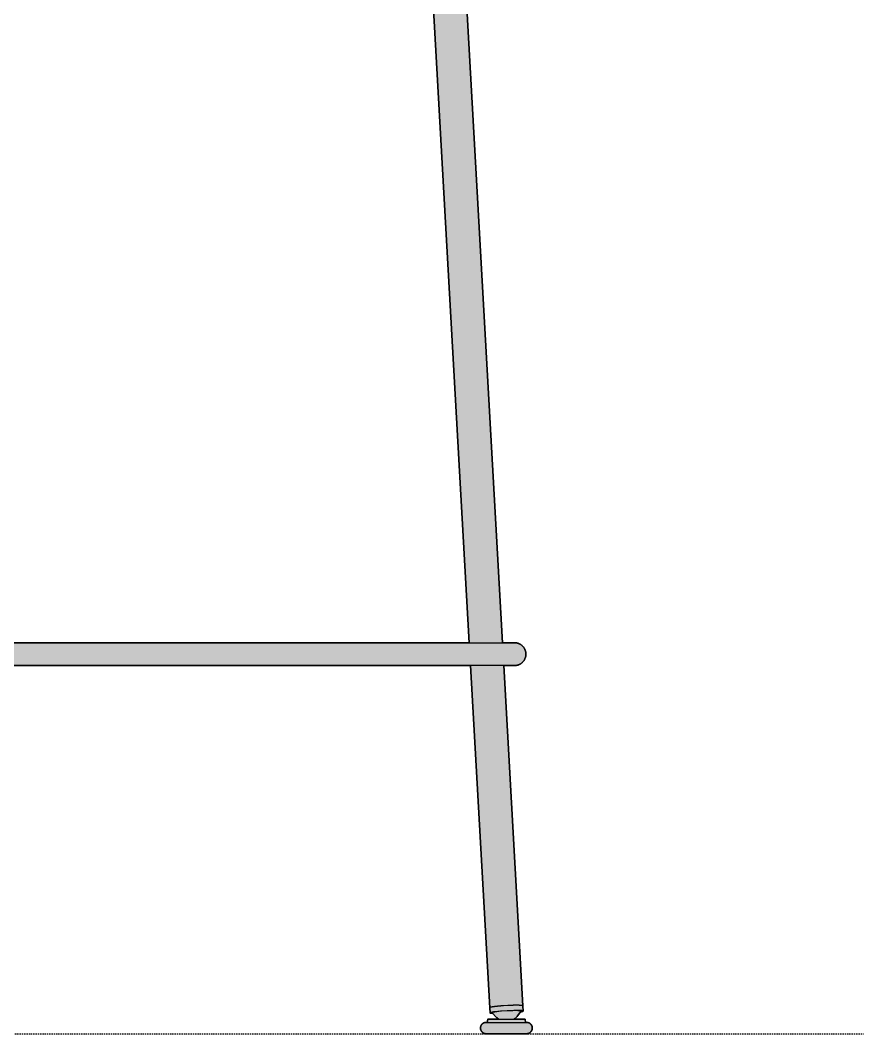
# Model space of a CAD drawing. Header units: millimetres. Extents: x 0 to 1859, y -912 to 978.
# Drawn here: x 1451.8 to 1858.8, y 0 to 489.2 of the extents above; entities that cross this region are included whole.
import ezdxf

# ---------------------------------------------------------------- set-up
doc = ezdxf.new("R2010")
doc.units = ezdxf.units.MM
doc.linetypes.add('Dots', pattern=[1, 0, -1])
doc.layers.add('Blocks', color=7, linetype='Continuous')
doc.layers.add('Blocks$Fill', color=7, linetype='Continuous', true_color=0xffffff)
for name, color, linetype, lineweight, true_color in [('Blocks$Inner', 7, 'Continuous', 25, 0x007f00), ('Blocks$Outline', 7, 'Continuous', 35, 0xff3f3f), ('Groud', 7, 'Dots', 25, 0x243775)]:
    doc.layers.add(name, color=color, linetype=linetype, lineweight=lineweight, true_color=true_color)

# ---------------------------------------------------------------- blocks, each defined once
blk = doc.blocks.new('Soft Edge 95 Barstool High Side')
at = {"layer": 'Blocks$Fill'}
h = blk.add_hatch(color=256, dxfattribs=at)
h.paths.add_polyline_path([(205.93, 624.2), (209.15, 625.99), (211.33, 627.12), (212.72, 627.8), (214.12, 628.45), (215.54, 629.07), (216.96, 629.66), (219.46, 630.63), (222.09, 631.57), (224.89, 632.48), (226.35, 632.92), (230.56, 634.11), (233.33, 634.83), (238.99, 636.14), (245.73, 637.49), (251.04, 638.4), (258.5, 639.48), (268.45, 640.62), (277.3, 641.41), (343.02, 645.15), (568.6, 653.06), (605.97, 653.49), (614.09, 653.28), (617.5, 653.31), (620.07, 653.37), (621.31, 653.34), (622.54, 653.27), (623.77, 653.17), (625, 653.04), (626.22, 652.87), (627.44, 652.66), (628.65, 652.42), (629.85, 652.14), (631.03, 651.83), (632.19, 651.49), (633.35, 651.11), (634.49, 650.7), (635.63, 650.25), (636.74, 649.77), (637.85, 649.26), (638.93, 648.71), (639.98, 648.15), (641.01, 647.55), (642.03, 646.91), (643.02, 646.25), (643.96, 645.57), (644.88, 644.87), (645.77, 644.13), (646.21, 643.75), (646.64, 643.36), (647.03, 642.99), (647.42, 642.61), (647.81, 642.23), (648.18, 641.84), (648.55, 641.44), (648.91, 641.03), (649.26, 640.62), (649.61, 640.2), (649.92, 639.79), (650.23, 639.38), (650.53, 638.96), (650.82, 638.53), (651.08, 638.12), (651.33, 637.71), (651.57, 637.29), (651.8, 636.87), (651.82, 636.84), (651.83, 636.81), (651.85, 636.78), (651.86, 636.74), (651.87, 636.71), (651.88, 636.68), (651.89, 636.65), (651.89, 636.61), (651.9, 636.58), (651.91, 636.55), (651.91, 636.51), (651.91, 636.48), (651.92, 636.44), (651.92, 636.41), (651.92, 636.38), (651.91, 636.34), (651.91, 636.31), (651.91, 636.27), (651.9, 636.24), (651.9, 636.21), (651.89, 636.17), (651.88, 636.14), (651.87, 636.11), (651.86, 636.08), (651.85, 636.04), (651.84, 636.01), (651.82, 635.98), (651.81, 635.95), (651.79, 635.92), (651.78, 635.89), (651.76, 635.86), (651.74, 635.84), (651.72, 635.81), (651.7, 635.78), (651.68, 635.75), (651.65, 635.73), (651.63, 635.7), (651.61, 635.68), (651.58, 635.66), (651.55, 635.64), (651.53, 635.61), (651.5, 635.59), (651.47, 635.57), (651.44, 635.56), (651.42, 635.54), (651.39, 635.52), (651.36, 635.51), (651.32, 635.49), (647.17, 633.64), (646.67, 633.43), (646.42, 633.33), (646.17, 633.24), (645.91, 633.16), (645.65, 633.07), (645.39, 633), (645.13, 632.93), (644.86, 632.87), (644.59, 632.82), (644.32, 632.77), (644.05, 632.73), (643.78, 632.7), (643.5, 632.67), (643.23, 632.65), (642.95, 632.63), (642.4, 632.61), (641.84, 632.6), (639.11, 632.64), (608.87, 632.62), (610.49, 629.86), (611.23, 628.43), (611.92, 626.99), (612.56, 625.52), (613.15, 624.02), (613.69, 622.51), (614.17, 620.98), (614.6, 619.44), (614.98, 617.88), (615.3, 616.31), (615.56, 614.73), (615.78, 613.14), (615.93, 611.54), (616.03, 609.94), (639.72, 188.73), (645.72, 188.73), (645.91, 188.72), (646.09, 188.7), (646.28, 188.68), (646.47, 188.65), (646.65, 188.62), (646.84, 188.57), (647.02, 188.53), (647.2, 188.47), (647.38, 188.41), (647.55, 188.35), (647.73, 188.27), (647.9, 188.2), (648.07, 188.11), (648.23, 188.02), (648.4, 187.93), (648.56, 187.82), (648.71, 187.72), (648.86, 187.61), (649.01, 187.49), (649.16, 187.37), (649.3, 187.24), (649.43, 187.11), (649.56, 186.97), (649.69, 186.83), (649.81, 186.69), (649.92, 186.54), (650.03, 186.39), (650.14, 186.23), (650.24, 186.07), (650.33, 185.91), (650.42, 185.74), (650.51, 185.57), (650.58, 185.4), (650.66, 185.23), (650.72, 185.05), (650.78, 184.87), (650.83, 184.69), (650.88, 184.51), (650.92, 184.32), (650.95, 184.14), (650.98, 183.96), (651, 183.78), (651.02, 183.6), (651.03, 183.42), (651.03, 183.23), (651.03, 183.12), (651.02, 182.95), (651.01, 182.79), (651, 182.63), (650.98, 182.46), (650.95, 182.3), (650.92, 182.14), (650.88, 181.96), (650.83, 181.77), (650.78, 181.59), (650.72, 181.41), (650.66, 181.24), (650.58, 181.06), (650.51, 180.89), (650.42, 180.72), (650.33, 180.56), (650.24, 180.39), (650.14, 180.23), (650.03, 180.08), (649.92, 179.92), (649.81, 179.78), (649.69, 179.63), (649.56, 179.49), (649.43, 179.35), (649.3, 179.22), (649.16, 179.1), (649.01, 178.97), (648.86, 178.86), (648.71, 178.75), (648.56, 178.64), (648.4, 178.54), (648.23, 178.44), (648.07, 178.35), (647.9, 178.27), (647.73, 178.19), (647.55, 178.12), (647.38, 178.05), (647.2, 177.99), (647.02, 177.94), (646.84, 177.89), (646.65, 177.85), (646.47, 177.81), (646.28, 177.78), (646.09, 177.76), (645.91, 177.75), (645.72, 177.74), (645.53, 177.73), (640.34, 177.73), (649.58, 13.46), (649.58, 13.45), (649.72, 10.97), (649.72, 10.96), (649.72, 10.96), (649.72, 10.96), (649.72, 10.96), (649.72, 10.95), (649.72, 10.95), (649.72, 10.95), (649.72, 10.94), (649.72, 10.94), (649.71, 10.94), (649.71, 10.93), (649.71, 10.93), (649.71, 10.93), (649.71, 10.92), (649.7, 10.92), (649.7, 10.92), (649.7, 10.92), (649.7, 10.91), (649.69, 10.91), (649.69, 10.91), (649.68, 10.9), (649.68, 10.9), (649.68, 10.9), (649.67, 10.89), (649.67, 10.89), (649.66, 10.89), (649.66, 10.88), (649.65, 10.88), (649.63, 10.87), (649.62, 10.86), (649.61, 10.86), (649.59, 10.85), (649.58, 10.84), (649.54, 10.83), (649.51, 10.81), (649.47, 10.8), (649.42, 10.79), (649.32, 10.76), (649.21, 10.73), (649.09, 10.7), (648.81, 10.64), (648.49, 10.58), (646.98, 8.57), (646.82, 8.39), (646.66, 8.21), (646.5, 8.04), (646.32, 7.87), (646.15, 7.71), (645.96, 7.55), (645.77, 7.4), (645.58, 7.26), (645.38, 7.13), (645.18, 7), (650.6, 7), (650.86, 5.5), (651.44, 5.5), (651.63, 5.49), (651.72, 5.47), (651.81, 5.46), (651.91, 5.44), (652, 5.42), (652.09, 5.4), (652.18, 5.37), (652.27, 5.34), (652.36, 5.31), (652.44, 5.27), (652.53, 5.23), (652.61, 5.19), (652.69, 5.15), (652.78, 5.1), (652.85, 5.05), (652.93, 5), (653.01, 4.94), (653.08, 4.88), (653.15, 4.82), (653.22, 4.76), (653.29, 4.69), (653.36, 4.63), (653.42, 4.56), (653.48, 4.49), (653.54, 4.41), (653.59, 4.34), (653.65, 4.26), (653.7, 4.18), (653.74, 4.1), (653.79, 4.02), (653.83, 3.93), (653.87, 3.85), (653.9, 3.76), (653.94, 3.67), (653.97, 3.58), (653.99, 3.49), (654.02, 3.4), (654.04, 3.31), (654.06, 3.22), (654.07, 3.12), (654.08, 3.03), (654.09, 2.94), (654.09, 2.84), (654.1, 2.75), (654.09, 2.66), (654.09, 2.56), (654.08, 2.47), (654.07, 2.38), (654.06, 2.28), (654.04, 2.19), (654.02, 2.1), (653.99, 2.01), (653.97, 1.92), (653.94, 1.83), (653.9, 1.74), (653.87, 1.65), (653.83, 1.57), (653.79, 1.48), (653.74, 1.4), (653.7, 1.32), (653.65, 1.24), (653.59, 1.16), (653.54, 1.09), (653.48, 1.01), (653.42, 0.94), (653.36, 0.87), (653.29, 0.81), (653.22, 0.74), (653.15, 0.68), (653.08, 0.62), (653.01, 0.56), (652.93, 0.5), (652.85, 0.45), (652.78, 0.4), (652.69, 0.35), (652.61, 0.31), (652.53, 0.27), (652.44, 0.23), (652.36, 0.19), (652.27, 0.16), (652.18, 0.13), (652.09, 0.1), (652, 0.08), (651.91, 0.06), (651.81, 0.04), (651.72, 0.03), (651.63, 0.01), (651.53, 0.01), (651.44, 0), (651.35, 0), (631.75, 0), (631.66, 0.01), (631.57, 0.01), (631.47, 0.03), (631.38, 0.04), (631.29, 0.06), (631.2, 0.08), (631.1, 0.1), (631.01, 0.13), (630.93, 0.16), (630.84, 0.19), (630.75, 0.23), (630.67, 0.27), (630.58, 0.31), (630.5, 0.35), (630.42, 0.4), (630.34, 0.45), (630.26, 0.5), (630.18, 0.56), (630.11, 0.62), (630.04, 0.68), (629.97, 0.74), (629.9, 0.81), (629.84, 0.87), (629.77, 0.94), (629.71, 1.01), (629.66, 1.09), (629.6, 1.16), (629.55, 1.24), (629.5, 1.32), (629.45, 1.4), (629.4, 1.48), (629.36, 1.57), (629.32, 1.65), (629.29, 1.74), (629.26, 1.83), (629.23, 1.92), (629.2, 2.01), (629.17, 2.1), (629.15, 2.19), (629.14, 2.28), (629.12, 2.38), (629.11, 2.47), (629.1, 2.56), (629.1, 2.66), (629.1, 2.75), (629.1, 2.84), (629.1, 2.94), (629.11, 3.03), (629.12, 3.12), (629.14, 3.22), (629.15, 3.31), (629.17, 3.4), (629.2, 3.49), (629.23, 3.58), (629.26, 3.67), (629.29, 3.76), (629.32, 3.85), (629.36, 3.93), (629.4, 4.02), (629.45, 4.1), (629.5, 4.18), (629.55, 4.26), (629.6, 4.34), (629.66, 4.41), (629.71, 4.49), (629.77, 4.56), (629.84, 4.63), (629.9, 4.69), (629.97, 4.76), (630.04, 4.82), (630.11, 4.88), (630.18, 4.94), (630.26, 5), (630.34, 5.05), (630.42, 5.1), (630.5, 5.15), (630.58, 5.19), (630.67, 5.23), (630.75, 5.27), (630.84, 5.31), (630.93, 5.34), (631.01, 5.37), (631.1, 5.4), (631.2, 5.42), (631.29, 5.44), (631.38, 5.46), (631.47, 5.47), (631.57, 5.49), (631.66, 5.49), (631.75, 5.5), (631.85, 5.5), (632.33, 5.5), (632.6, 7), (638.01, 7), (637.62, 7.25), (637.44, 7.39), (637.25, 7.54), (637.07, 7.68), (636.9, 7.84), (636.73, 8), (636.57, 8.17), (635, 9.83), (634.37, 9.88), (634.25, 9.89), (634.13, 9.91), (634.08, 9.92), (634.03, 9.93), (633.99, 9.94), (633.94, 9.95), (633.91, 9.96), (633.89, 9.96), (633.87, 9.97), (633.86, 9.97), (633.84, 9.98), (633.83, 9.98), (633.82, 9.99), (633.81, 9.99), (633.8, 10), (633.8, 10), (633.79, 10), (633.79, 10), (633.78, 10.01), (633.78, 10.01), (633.78, 10.01), (633.77, 10.02), (633.77, 10.02), (633.77, 10.02), (633.76, 10.03), (633.76, 10.03), (633.76, 10.03), (633.75, 10.03), (633.75, 10.04), (633.75, 10.04), (633.75, 10.04), (633.75, 10.05), (633.75, 10.05), (633.75, 10.05), (633.74, 10.06), (633.74, 10.06), (633.74, 10.06), (633.74, 10.07), (633.74, 10.07), (633.6, 12.55), (633.6, 12.56), (633.6, 12.55), (624.31, 177.73), (154.59, 177.73), (135.26, 9.62), (135.26, 9.61), (135.26, 9.61), (135.26, 9.6), (135.26, 9.6), (135.25, 9.6), (135.25, 9.59), (135.25, 9.59), (135.25, 9.59), (135.25, 9.58), (135.24, 9.58), (135.24, 9.57), (135.24, 9.57), (135.23, 9.57), (135.23, 9.56), (135.23, 9.56), (135.22, 9.56), (135.22, 9.55), (135.21, 9.55), (135.21, 9.55), (135.2, 9.54), (135.2, 9.54), (135.19, 9.54), (135.19, 9.53), (135.18, 9.53), (135.17, 9.53), (135.17, 9.52), (135.15, 9.52), (135.14, 9.51), (135.12, 9.5), (135.11, 9.5), (135.09, 9.49), (135.07, 9.49), (135.05, 9.48), (135.03, 9.48), (134.98, 9.47), (134.94, 9.46), (134.88, 9.45), (134.83, 9.44), (134.71, 9.42), (134.57, 9.41), (134.43, 9.4), (134.27, 9.39), (133.92, 9.38), (132.17, 7.74), (132.01, 7.6), (131.85, 7.47), (131.68, 7.35), (131.51, 7.23), (131.34, 7.11), (131.17, 7), (136.58, 7), (136.85, 5.5), (137.43, 5.5), (137.62, 5.49), (137.71, 5.47), (137.8, 5.46), (137.89, 5.44), (137.99, 5.42), (138.08, 5.4), (138.17, 5.37), (138.26, 5.34), (138.34, 5.31), (138.43, 5.27), (138.52, 5.23), (138.6, 5.19), (138.68, 5.15), (138.76, 5.1), (138.84, 5.05), (138.92, 5), (139, 4.94), (139.07, 4.88), (139.14, 4.82), (139.21, 4.76), (139.28, 4.69), (139.34, 4.63), (139.41, 4.56), (139.47, 4.49), (139.53, 4.41), (139.58, 4.34), (139.63, 4.26), (139.68, 4.18), (139.73, 4.1), (139.78, 4.02), (139.82, 3.93), (139.86, 3.85), (139.89, 3.76), (139.93, 3.67), (139.96, 3.58), (139.98, 3.49), (140.01, 3.4), (140.03, 3.31), (140.04, 3.22), (140.06, 3.12), (140.07, 3.03), (140.08, 2.94), (140.08, 2.84), (140.08, 2.75), (140.08, 2.66), (140.08, 2.56), (140.07, 2.47), (140.06, 2.38), (140.04, 2.28), (140.03, 2.19), (140.01, 2.1), (139.98, 2.01), (139.96, 1.92), (139.93, 1.83), (139.89, 1.74), (139.86, 1.65), (139.82, 1.57), (139.78, 1.48), (139.73, 1.4), (139.68, 1.32), (139.63, 1.24), (139.58, 1.16), (139.53, 1.09), (139.47, 1.01), (139.41, 0.94), (139.34, 0.87), (139.28, 0.81), (139.21, 0.74), (139.14, 0.68), (139.07, 0.62), (139, 0.56), (138.92, 0.5), (138.84, 0.45), (138.76, 0.4), (138.68, 0.35), (138.6, 0.31), (138.52, 0.27), (138.43, 0.23), (138.34, 0.19), (138.26, 0.16), (138.17, 0.13), (138.08, 0.1), (137.99, 0.08), (137.89, 0.06), (137.8, 0.04), (137.71, 0.03), (137.62, 0.01), (137.52, 0.01), (137.43, 0), (137.33, 0), (117.74, 0), (117.65, 0.01), (117.55, 0.01), (117.46, 0.03), (117.37, 0.04), (117.27, 0.06), (117.18, 0.08), (117.09, 0.1), (117, 0.13), (116.91, 0.16), (116.83, 0.19), (116.74, 0.23), (116.65, 0.27), (116.57, 0.31), (116.49, 0.35), (116.41, 0.4), (116.33, 0.45), (116.25, 0.5), (116.17, 0.56), (116.1, 0.62), (116.03, 0.68), (115.96, 0.74), (115.89, 0.81), (115.82, 0.87), (115.76, 0.94), (115.7, 1.01), (115.64, 1.09), (115.59, 1.16), (115.53, 1.24), (115.48, 1.32), (115.44, 1.4), (115.39, 1.48), (115.35, 1.57), (115.31, 1.65), (115.28, 1.74), (115.24, 1.83), (115.21, 1.92), (115.19, 2.01), (115.16, 2.1), (115.14, 2.19), (115.12, 2.28), (115.11, 2.38), (115.1, 2.47), (115.09, 2.56), (115.09, 2.66), (115.08, 2.75), (115.09, 2.84), (115.09, 2.94), (115.1, 3.03), (115.11, 3.12), (115.12, 3.22), (115.14, 3.31), (115.16, 3.4), (115.19, 3.49), (115.21, 3.58), (115.24, 3.67), (115.28, 3.76), (115.31, 3.85), (115.35, 3.93), (115.39, 4.02), (115.44, 4.1), (115.48, 4.18), (115.53, 4.26), (115.59, 4.34), (115.64, 4.41), (115.7, 4.49), (115.76, 4.56), (115.82, 4.63), (115.89, 4.69), (115.96, 4.76), (116.03, 4.82), (116.1, 4.88), (116.17, 4.94), (116.25, 5), (116.33, 5.05), (116.41, 5.1), (116.49, 5.15), (116.57, 5.19), (116.65, 5.23), (116.74, 5.27), (116.83, 5.31), (116.91, 5.34), (117, 5.37), (117.09, 5.4), (117.18, 5.42), (117.27, 5.44), (117.37, 5.46), (117.46, 5.47), (117.55, 5.49), (117.65, 5.49), (117.74, 5.5), (117.83, 5.5), (118.32, 5.5), (118.58, 7), (124, 7), (123.61, 7.26), (123.42, 7.39), (123.24, 7.54), (123.06, 7.69), (122.89, 7.84), (122.72, 8), (122.55, 8.17), (122.4, 8.34), (122.24, 8.52), (122.1, 8.71), (121.96, 8.89), (121.83, 9.09), (120.61, 10.91), (120.14, 11.04), (120, 11.08), (119.88, 11.12), (119.77, 11.16), (119.72, 11.18), (119.67, 11.2), (119.62, 11.22), (119.58, 11.24), (119.54, 11.26), (119.53, 11.27), (119.51, 11.28), (119.49, 11.29), (119.48, 11.3), (119.46, 11.31), (119.45, 11.32), (119.44, 11.33), (119.43, 11.33), (119.42, 11.34), (119.42, 11.34), (119.41, 11.35), (119.41, 11.35), (119.4, 11.36), (119.4, 11.36), (119.39, 11.36), (119.39, 11.37), (119.39, 11.37), (119.38, 11.38), (119.38, 11.38), (119.38, 11.39), (119.38, 11.39), (119.37, 11.39), (119.37, 11.4), (119.37, 11.4), (119.37, 11.41), (119.37, 11.41), (119.36, 11.41), (119.36, 11.42), (119.36, 11.42), (119.36, 11.42), (119.36, 11.43), (119.36, 11.43), (119.36, 11.44), (119.36, 11.44), (119.36, 11.44), (119.36, 11.45), (119.36, 11.45), (119.65, 13.91), (119.65, 13.92), (119.65, 13.92), (119.65, 13.93), (204.08, 748.52), (204.27, 751.37), (204.37, 754.22), (204.39, 757.15), (204.31, 760.08), (204.13, 763.01), (203.86, 765.93), (203.5, 768.84), (203.04, 771.73), (202.5, 774.61), (201.86, 777.47), (201.12, 780.31), (165.93, 908.21), (165.93, 908.22), (165.93, 908.24), (165.92, 908.25), (165.92, 908.27), (165.92, 908.28), (165.92, 908.29), (165.92, 908.31), (165.92, 908.32), (165.92, 908.34), (165.92, 908.35), (165.92, 908.37), (165.92, 908.38), (165.92, 908.39), (165.92, 908.41), (165.92, 908.42), (165.92, 908.44), (165.93, 908.45), (165.93, 908.47), (165.93, 908.48), (165.94, 908.49), (165.94, 908.51), (165.94, 908.52), (165.95, 908.54), (165.95, 908.55), (165.96, 908.56), (165.96, 908.57), (165.97, 908.59), (165.98, 908.6), (165.98, 908.61), (165.99, 908.63), (166, 908.64), (166.01, 908.65), (166.02, 908.67), (166.03, 908.69), (166.04, 908.7), (166.05, 908.72), (166.06, 908.73), (166.07, 908.75), (166.09, 908.76), (166.1, 908.78), (166.12, 908.79), (166.13, 908.81), (166.15, 908.82), (166.16, 908.84), (166.18, 908.85), (153.85, 947.27), (152.5, 950.96), (152.14, 951.84), (151.76, 952.7), (151.37, 953.56), (150.96, 954.41), (150.54, 955.24), (150.12, 956.05), (149.67, 956.85), (149.22, 957.63), (148.75, 958.39), (148.27, 959.15), (147.78, 959.89), (147.27, 960.61), (146.75, 961.32), (146.21, 962.02), (145.66, 962.7), (145.09, 963.37), (144.5, 964.03), (143.9, 964.67), (143.28, 965.3), (142.65, 965.92), (142, 966.53), (141.33, 967.12), (140.64, 967.7), (139.93, 968.27), (139.2, 968.83), (138.45, 969.37), (137.68, 969.91), (133.77, 972.43), (133.74, 972.45), (133.71, 972.47), (133.69, 972.49), (133.66, 972.52), (133.64, 972.54), (133.61, 972.56), (133.59, 972.59), (133.56, 972.62), (133.54, 972.64), (133.52, 972.67), (133.5, 972.7), (133.48, 972.73), (133.47, 972.76), (133.45, 972.79), (133.43, 972.82), (133.42, 972.85), (133.41, 972.89), (133.39, 972.92), (133.38, 972.95), (133.37, 972.99), (133.37, 973.02), (133.36, 973.05), (133.35, 973.09), (133.35, 973.12), (133.34, 973.16), (133.34, 973.19), (133.34, 973.23), (133.34, 973.26), (133.34, 973.3), (133.34, 973.33), (133.35, 973.37), (133.35, 973.4), (133.36, 973.44), (133.36, 973.47), (133.37, 973.5), (133.38, 973.54), (133.39, 973.57), (133.4, 973.6), (133.42, 973.64), (133.43, 973.67), (133.44, 973.7), (133.46, 973.73), (133.48, 973.76), (133.5, 973.79), (136.21, 978.03), (136.23, 978.06), (136.26, 978.08), (136.28, 978.11), (136.3, 978.13), (136.32, 978.16), (136.35, 978.18), (136.37, 978.21), (136.4, 978.23), (136.42, 978.25), (136.45, 978.27), (136.48, 978.29), (136.51, 978.31), (136.54, 978.32), (136.57, 978.34), (136.6, 978.36), (136.63, 978.37), (136.66, 978.38), (136.69, 978.4), (136.72, 978.41), (136.75, 978.42), (136.79, 978.43), (136.82, 978.44), (136.85, 978.44), (136.89, 978.45), (136.92, 978.45), (136.95, 978.46), (136.99, 978.46), (137.02, 978.46), (137.06, 978.46), (137.09, 978.46), (137.12, 978.46), (137.16, 978.45), (137.19, 978.45), (153.97, 975.83), (154.78, 975.67), (155.21, 975.57), (155.64, 975.47), (156.17, 975.29), (156.7, 975.1), (157.22, 974.89), (157.73, 974.67), (158.23, 974.42), (158.73, 974.16), (159.22, 973.89), (159.69, 973.59), (160.16, 973.28), (160.62, 972.96), (161.06, 972.62), (161.49, 972.27), (163.9, 970.23), (166.26, 968.14), (168.03, 966.43), (169.75, 964.67), (170.63, 963.73), (172.78, 961.31), (174.89, 958.79), (176.89, 956.24), (178.86, 953.59), (180.62, 951.1), (182.32, 948.56), (184.4, 945.27), (186.38, 941.92), (188.17, 938.71), (189.91, 935.34), (191.6, 931.84), (193.21, 928.21), (194.72, 924.5), (196.13, 920.74), (197.44, 916.97), (199.27, 911.26), (202.84, 898.86), (226.54, 812.29), (228.07, 805.76), (228.98, 801.36), (229.8, 796.97), (230.52, 792.55), (231.14, 788.1), (231.65, 783.7), (231.9, 780.86), (232.11, 778.01), (232.27, 775.12), (232.37, 772.22), (232.42, 769.33), (232.42, 766.43), (232.29, 761.17), (231.98, 756.1), (231.71, 753.14), (231.37, 750.4), (231.18, 749.13), (230.98, 747.91), (230.76, 746.76), (230.53, 745.67), (230.28, 744.64), (230.02, 743.68), (229.75, 742.78), (229.6, 742.35), (229.25, 741.35), (229.13, 741.06), (229.01, 740.78), (228.87, 740.51), (228.73, 740.23), (228.57, 739.97), (228.41, 739.7), (228.24, 739.45), (228.06, 739.2), (227.87, 738.95), (227.68, 738.71), (227.47, 738.48), (227.26, 738.26), (224.25, 735.53), (218.07, 729.71)], flags=0)
h.paths.add_polyline_path([(525.15, 619.12), (526.25, 619.5), (526.79, 619.72), (527.32, 619.96), (527.84, 620.21), (528.36, 620.48), (528.86, 620.76), (522.84, 619.69), (522.91, 619.64), (522.96, 619.61), (523, 619.58), (523.05, 619.55), (523.1, 619.52), (523.15, 619.49), (523.21, 619.46), (523.26, 619.44), (523.31, 619.41), (523.36, 619.39), (523.42, 619.37), (523.47, 619.34), (523.52, 619.32), (523.58, 619.3), (523.64, 619.28), (523.7, 619.26), (523.76, 619.24), (523.82, 619.23), (523.89, 619.21), (523.95, 619.2), (524.01, 619.18), (524.08, 619.17), (524.14, 619.16), (524.2, 619.15), (524.33, 619.13), (524.46, 619.12), (524.59, 619.11), (524.74, 619.11), (524.89, 619.11), (525.04, 619.11)], flags=0)
h.paths.add_polyline_path([(323.47, 602.09), (323.54, 602.11), (323.58, 602.13), (323.63, 602.15), (323.67, 602.17), (323.71, 602.19), (323.76, 602.21), (323.8, 602.23), (323.84, 602.26), (323.88, 602.28), (323.91, 602.31), (323.95, 602.33), (323.98, 602.36), (324.02, 602.39), (324.05, 602.42), (324.08, 602.45), (324.11, 602.48), (324.14, 602.51), (324.17, 602.55), (324.2, 602.58), (324.23, 602.62), (324.26, 602.66), (324.29, 602.7), (324.31, 602.74), (324.33, 602.77), (320.65, 603.22), (321.83, 602.69), (322.37, 602.47), (322.92, 602.27)], flags=0)
h.paths.add_polyline_path([(556.35, 625.66), (554.67, 622.76), (553.77, 621.35), (552.83, 619.97), (552.34, 619.3), (551.84, 618.63), (551.32, 617.97), (550.79, 617.32), (550.25, 616.69), (549.69, 616.06), (549.12, 615.44), (548.54, 614.84), (547.93, 614.25), (547.31, 613.66), (546.68, 613.1), (546.02, 612.54), (545.35, 612), (544.66, 611.47), (543.95, 610.95), (543.23, 610.45), (542.48, 609.96), (541.71, 609.49), (540.92, 609.03), (540.11, 608.58), (539.28, 608.16), (538.42, 607.75), (537.55, 607.35), (536.65, 606.98), (535.28, 606.46), (533.89, 605.98), (532.49, 605.55), (531.07, 605.17), (529.65, 604.83), (528.21, 604.54), (522.58, 603.6), (440.91, 591.85), (438.48, 591.57), (438.33, 591.56), (414.77, 589.17), (391.29, 586.16), (391.25, 586.15), (391.24, 586.15), (365.83, 583.79), (354.32, 582.93), (351.7, 582.85), (351.42, 582.85), (348.48, 582.9), (347.29, 582.95), (346.11, 583.03), (344.33, 583.2), (342.57, 583.41), (340.85, 583.67), (339.15, 583.97), (337.48, 584.32), (335.84, 584.71), (334.22, 585.15), (332.64, 585.62), (331.07, 586.14), (329.53, 586.69), (328.01, 587.29), (326.52, 587.91), (325.05, 588.58), (323.6, 589.27), (322.16, 590), (320.75, 590.76), (319.36, 591.54), (317.98, 592.36), (316.62, 593.2), (315.28, 594.07), (312.63, 595.88), (310.05, 597.77), (307.51, 599.74), (305.01, 601.78), (300.05, 606.07), (282.43, 609.22), (264.17, 612.88), (262.83, 613.09), (261.48, 613.26), (260.12, 613.38), (258.76, 613.47), (257.4, 613.52), (255.82, 613.52), (254.24, 613.47), (252.67, 613.37), (251.09, 613.21), (249.53, 613), (247.97, 612.74), (246.42, 612.42), (244.88, 612.06), (243.36, 611.64), (241.85, 611.17), (240.36, 610.66), (238.88, 610.09), (233.35, 607.77), (227.9, 605.26), (222.53, 602.58), (217.26, 599.73), (212.07, 596.71), (206.99, 593.52), (202.02, 590.17), (155.86, 188.73), (623.7, 188.73), (599.98, 610.11), (599.87, 611.17), (599.73, 612.22), (599.56, 613.27), (599.38, 614.17), (599.19, 615.05), (598.97, 615.92), (598.73, 616.77), (598.46, 617.6), (598.18, 618.42), (597.87, 619.22), (597.55, 620), (597.21, 620.75), (596.86, 621.47), (596.49, 622.17), (596.11, 622.85), (595.71, 623.5), (595.3, 624.12), (594.88, 624.72), (594.66, 625), (594.44, 625.29), (594.21, 625.58), (593.97, 625.86), (593.72, 626.15), (593.47, 626.42), (593.21, 626.7), (592.95, 626.96), (592.68, 627.22), (592.4, 627.48), (592.13, 627.71), (591.86, 627.94), (591.58, 628.17), (591.29, 628.39), (591, 628.6), (590.7, 628.8), (590.4, 628.99), (590.09, 629.18), (589.8, 629.34), (589.51, 629.5), (589.21, 629.64), (588.9, 629.78), (588.6, 629.91), (588.29, 630.03), (587.97, 630.14), (587.65, 630.24), (587.35, 630.32), (587.05, 630.4), (586.74, 630.46), (586.43, 630.51), (586.13, 630.56), (585.82, 630.59), (585.51, 630.61), (585.2, 630.62), (584.89, 630.62), (584.59, 630.62), (584.29, 630.6), (583.98, 630.57), (583.68, 630.53), (583.38, 630.48), (556.35, 625.66)], flags=0)
at = {"layer": 'Blocks$Inner'}
for points in [[(639.72, 188.73), (616.03, 609.94), (615.93, 611.54), (615.78, 613.14), (615.56, 614.73), (615.3, 616.31), (614.98, 617.88), (614.6, 619.44), (614.17, 620.98), (613.69, 622.51), (613.15, 624.02), (612.56, 625.52), (611.92, 626.99), (611.23, 628.43), (610.49, 629.86), (609.7, 631.25), (608.87, 632.62)], [(600.06, 609.05), (623.7, 188.73)], [(182.09, 188.73), (631.95, 188.73), (645.53, 188.73), (645.72, 188.73), (645.91, 188.72), (646.09, 188.7), (646.28, 188.68), (646.47, 188.65), (646.65, 188.62), (646.84, 188.57), (647.02, 188.53), (647.2, 188.47), (647.38, 188.41), (647.55, 188.35), (647.73, 188.27), (647.9, 188.2), (648.07, 188.11), (648.23, 188.02), (648.4, 187.93), (648.56, 187.82), (648.71, 187.72), (648.86, 187.61), (649.01, 187.49), (649.16, 187.37), (649.3, 187.24), (649.43, 187.11), (649.56, 186.97), (649.69, 186.83), (649.81, 186.69), (649.92, 186.54), (650.03, 186.39), (650.14, 186.23), (650.24, 186.07), (650.33, 185.91), (650.42, 185.74), (650.51, 185.57), (650.58, 185.4), (650.66, 185.23), (650.72, 185.05), (650.78, 184.87), (650.83, 184.69), (650.88, 184.51), (650.92, 184.32), (650.95, 184.14), (650.98, 183.96), (651, 183.78), (651.02, 183.6), (651.03, 183.42), (651.03, 183.23), (651.03, 183.12), (651.02, 182.95), (651.01, 182.79), (651, 182.63), (650.98, 182.46), (650.95, 182.3), (650.92, 182.14), (650.88, 181.96), (650.83, 181.77), (650.78, 181.59), (650.72, 181.41), (650.66, 181.24), (650.58, 181.06), (650.51, 180.89), (650.42, 180.72), (650.33, 180.56), (650.24, 180.39), (650.14, 180.23), (650.03, 180.08), (649.92, 179.92), (649.81, 179.78), (649.69, 179.63), (649.56, 179.49), (649.43, 179.35), (649.3, 179.22), (649.16, 179.1), (649.01, 178.97), (648.86, 178.86), (648.71, 178.75), (648.56, 178.64), (648.4, 178.54), (648.23, 178.44), (648.07, 178.35), (647.9, 178.27), (647.73, 178.19), (647.55, 178.12), (647.38, 178.05), (647.2, 177.99), (647.02, 177.94), (646.84, 177.89), (646.65, 177.85), (646.47, 177.81), (646.28, 177.78), (646.09, 177.76), (645.91, 177.75), (645.72, 177.74), (645.53, 177.73), (631.95, 177.73), (182.09, 177.73)], [(649.58, 13.46), (649.58, 13.46), (649.58, 13.46), (649.58, 13.46), (649.57, 13.47), (649.57, 13.47), (649.57, 13.47), (649.57, 13.47), (649.57, 13.47), (649.57, 13.47), (649.56, 13.48), (649.56, 13.49), (649.55, 13.49), (649.54, 13.5), (649.53, 13.51), (649.52, 13.51), (649.51, 13.52), (649.5, 13.52), (649.48, 13.53), (649.47, 13.53), (649.44, 13.54), (649.41, 13.55), (649.38, 13.56), (649.36, 13.57), (649.36, 13.57), (649.34, 13.57), (649.33, 13.57), (649.31, 13.58), (649.31, 13.58), (649.29, 13.58), (649.28, 13.58), (649.26, 13.59), (649.25, 13.59), (649.23, 13.59), (649.22, 13.6), (649.21, 13.6), (649.19, 13.6), (649.18, 13.6), (649.16, 13.61), (649.14, 13.61), (649.13, 13.61), (649.11, 13.61), (649.09, 13.62), (649.08, 13.62), (649.06, 13.62), (649.04, 13.62), (649.02, 13.62), (649.01, 13.63), (648.99, 13.63), (648.97, 13.63), (648.95, 13.63), (648.93, 13.64), (648.91, 13.64), (648.89, 13.64), (648.87, 13.64), (648.85, 13.64), (648.83, 13.65), (648.81, 13.65), (648.79, 13.65), (648.76, 13.65), (648.75, 13.65), (648.72, 13.66), (648.7, 13.66), (648.67, 13.66), (648.66, 13.66), (648.62, 13.66), (648.61, 13.66), (648.58, 13.67), (648.57, 13.67), (648.53, 13.67), (648.52, 13.67), (648.48, 13.67), (648.47, 13.67), (648.42, 13.68), (648.32, 13.68), (648.26, 13.69), (648.22, 13.69), (648.14, 13.69), (648.11, 13.69), (648.02, 13.7), (648, 13.7), (647.9, 13.7), (647.89, 13.7), (647.84, 13.71), (647.78, 13.71), (647.71, 13.71), (647.66, 13.71), (647.57, 13.71), (647.55, 13.71), (647.36, 13.72), (647.3, 13.72), (647.22, 13.72), (647.18, 13.72), (647.07, 13.72), (647.05, 13.72), (646.84, 13.72), (646.77, 13.72), (646.68, 13.72), (646.63, 13.72), (646.52, 13.72), (646.49, 13.72), (646.36, 13.72), (646.34, 13.72), (646.27, 13.72), (646.26, 13.72), (646.19, 13.72), (646.18, 13.72), (646.11, 13.72), (645.86, 13.72), (645.85, 13.72), (645.78, 13.72), (645.76, 13.72), (645.7, 13.72), (645.68, 13.72), (645.62, 13.72), (645.59, 13.72), (645.53, 13.72), (645.5, 13.72), (645.45, 13.72), (645.41, 13.72), (645.36, 13.71), (645.32, 13.71), (645.27, 13.71), (645.23, 13.71), (645.19, 13.71), (645.14, 13.71), (645.1, 13.71), (645.05, 13.71), (645.01, 13.71), (644.96, 13.71), (644.92, 13.71), (644.87, 13.7), (644.83, 13.7), (644.78, 13.7), (644.74, 13.7), (644.69, 13.7), (644.64, 13.7), (644.59, 13.7), (644.55, 13.7), (644.5, 13.69), (644.46, 13.69), (644.41, 13.69), (644.36, 13.69), (644.32, 13.69), (644.27, 13.69), (644.22, 13.69), (644.17, 13.68), (644.13, 13.68), (644.08, 13.68), (644.04, 13.68), (643.98, 13.68), (643.94, 13.68), (643.88, 13.68), (643.85, 13.67), (643.79, 13.67), (643.76, 13.67), (643.69, 13.67), (643.67, 13.67), (643.59, 13.66), (643.57, 13.66), (643.49, 13.66), (643.48, 13.66), (643.39, 13.66), (643.01, 13.64), (642.89, 13.64), (642.83, 13.63), (642.33, 13.61), (642.28, 13.61), (640.29, 13.49), (640.22, 13.49), (640.11, 13.48), (639.92, 13.46), (639.83, 13.46), (639.82, 13.46), (639.74, 13.45), (639.72, 13.45), (639.64, 13.44), (639.62, 13.44), (639.55, 13.44), (639.52, 13.44), (639.46, 13.43), (639.43, 13.43), (639.36, 13.42), (639.33, 13.42), (639.27, 13.42), (639.23, 13.41), (639.18, 13.41), (639.14, 13.41), (639.08, 13.4), (639.04, 13.4), (638.99, 13.39), (638.95, 13.39), (638.9, 13.39), (638.85, 13.38), (638.81, 13.38), (638.76, 13.38), (638.71, 13.37), (638.67, 13.37), (638.62, 13.36), (638.58, 13.36), (638.53, 13.36), (638.48, 13.35), (638.44, 13.35), (638.39, 13.34), (638.35, 13.34), (638.3, 13.34), (638.26, 13.33), (638.22, 13.33), (638.16, 13.32), (638.13, 13.32), (638.07, 13.32), (638.04, 13.31), (637.98, 13.31), (637.95, 13.3), (637.89, 13.3), (637.87, 13.3), (637.81, 13.29), (637.78, 13.29), (637.72, 13.28), (637.7, 13.28), (637.37, 13.25), (637.13, 13.22), (637.11, 13.22), (636.98, 13.21), (636.94, 13.2), (636.83, 13.19), (636.78, 13.19), (636.68, 13.18), (636.61, 13.17), (636.4, 13.14), (636.37, 13.14), (636.27, 13.13), (636.22, 13.12), (636.14, 13.11), (636.07, 13.1), (636.01, 13.1), (635.99, 13.09), (635.88, 13.08), (635.85, 13.08), (635.76, 13.06), (635.71, 13.06), (635.63, 13.05), (635.57, 13.04), (635.51, 13.03), (635.5, 13.03), (635.4, 13.01), (635.37, 13.01), (635.28, 13), (635.24, 12.99), (635.17, 12.98), (635.12, 12.97), (635.11, 12.97), (635.03, 12.96), (634.97, 12.95), (634.94, 12.94), (634.9, 12.94), (634.89, 12.94), (634.84, 12.93), (634.83, 12.93), (634.79, 12.92), (634.78, 12.92), (634.74, 12.91), (634.73, 12.91), (634.69, 12.9), (634.68, 12.9), (634.64, 12.89), (634.63, 12.89), (634.6, 12.88), (634.58, 12.88), (634.55, 12.88), (634.53, 12.87), (634.5, 12.87), (634.48, 12.86), (634.46, 12.86), (634.44, 12.85), (634.41, 12.85), (634.39, 12.84), (634.37, 12.84), (634.35, 12.84), (634.33, 12.83), (634.31, 12.83), (634.29, 12.82), (634.27, 12.82), (634.25, 12.81), (634.23, 12.81), (634.21, 12.8), (634.19, 12.8), (634.17, 12.8), (634.15, 12.79), (634.14, 12.79), (634.12, 12.78), (634.1, 12.78), (634.08, 12.77), (634.07, 12.77), (634.05, 12.77), (634.03, 12.76), (634.02, 12.76), (634, 12.75), (633.99, 12.75), (633.97, 12.74), (633.96, 12.74), (633.94, 12.74), (633.93, 12.73), (633.91, 12.73), (633.9, 12.72), (633.88, 12.72), (633.88, 12.72), (633.86, 12.71), (633.85, 12.71), (633.83, 12.7), (633.83, 12.7), (633.8, 12.69), (633.77, 12.68), (633.75, 12.67), (633.75, 12.67), (633.73, 12.66), (633.73, 12.66), (633.7, 12.65), (633.69, 12.64), (633.67, 12.63), (633.67, 12.63), (633.65, 12.62), (633.64, 12.61), (633.64, 12.61), (633.63, 12.6), (633.62, 12.59), (633.62, 12.59), (633.62, 12.59), (633.61, 12.58), (633.61, 12.58), (633.61, 12.58), (633.61, 12.58), (633.61, 12.57), (633.61, 12.56), (633.6, 12.56), (633.6, 12.55), (624.31, 177.73)], [(649.58, 13.45), (649.58, 13.46), (640.34, 177.73), (649.58, 13.45), (649.72, 10.97)], [(633.6, 12.55), (633.74, 10.07)], [(648.49, 10.58), (648.81, 10.64), (649.09, 10.7), (649.21, 10.73), (649.32, 10.76), (649.42, 10.79), (649.47, 10.8), (649.51, 10.81), (649.54, 10.83), (649.58, 10.84), (649.59, 10.85), (649.61, 10.86), (649.62, 10.86), (649.63, 10.87), (649.65, 10.88), (649.66, 10.88), (649.66, 10.89), (649.67, 10.89), (649.67, 10.89), (649.68, 10.9), (649.68, 10.9), (649.68, 10.9), (649.69, 10.91), (649.69, 10.91), (649.7, 10.91), (649.7, 10.92), (649.7, 10.92), (649.7, 10.92), (649.71, 10.92), (649.71, 10.93), (649.71, 10.93), (649.71, 10.93), (649.71, 10.94), (649.72, 10.94), (649.72, 10.94), (649.72, 10.95), (649.72, 10.95), (649.72, 10.95), (649.72, 10.96), (649.72, 10.96), (649.72, 10.96), (649.72, 10.96), (649.72, 10.97), (649.72, 10.97), (649.72, 10.97), (649.71, 10.98), (649.71, 10.98), (649.71, 10.98), (649.71, 10.99), (649.71, 10.99), (649.7, 10.99), (649.7, 10.99), (649.7, 11), (649.69, 11), (649.69, 11), (649.69, 11.01), (649.68, 11.01), (649.68, 11.01), (649.68, 11.01), (649.67, 11.02), (649.67, 11.02), (649.66, 11.02), (649.66, 11.03), (649.65, 11.03), (649.64, 11.03), (649.63, 11.04), (649.61, 11.04), (649.6, 11.05), (649.58, 11.05), (649.57, 11.06), (649.53, 11.07), (649.5, 11.08), (649.45, 11.09), (649.41, 11.1), (649.31, 11.11), (649.2, 11.13), (649.08, 11.15), (648.95, 11.16), (648.65, 11.18), (648.32, 11.2), (647.57, 11.23), (646.48, 11.23), (645.15, 11.22), (642, 11.1), (638.81, 10.88), (637.43, 10.75), (636.28, 10.62), (635.42, 10.51), (635.03, 10.45), (634.69, 10.39), (634.39, 10.32), (634.26, 10.29), (634.14, 10.26), (634.09, 10.25), (634.04, 10.23), (633.99, 10.22), (633.95, 10.2), (633.91, 10.19), (633.89, 10.18), (633.88, 10.17), (633.86, 10.17), (633.85, 10.16), (633.83, 10.15), (633.82, 10.15), (633.81, 10.14), (633.8, 10.13), (633.8, 10.13), (633.79, 10.13), (633.79, 10.12), (633.78, 10.12), (633.78, 10.12), (633.77, 10.11), (633.77, 10.11), (633.77, 10.11), (633.76, 10.1), (633.76, 10.1), (633.76, 10.1), (633.75, 10.09), (633.75, 10.09), (633.75, 10.09), (633.75, 10.08), (633.75, 10.08), (633.75, 10.08), (633.75, 10.07), (633.74, 10.07), (633.74, 10.07), (633.74, 10.06), (633.74, 10.06), (633.74, 10.06), (633.75, 10.05), (633.75, 10.05), (633.75, 10.05), (633.75, 10.04), (633.75, 10.04), (633.75, 10.04), (633.75, 10.03), (633.76, 10.03), (633.76, 10.03), (633.76, 10.03), (633.77, 10.02), (633.77, 10.02), (633.77, 10.02), (633.78, 10.01), (633.78, 10.01), (633.78, 10.01), (633.79, 10), (633.79, 10), (633.8, 10), (633.8, 10), (633.81, 9.99), (633.82, 9.99), (633.83, 9.98), (633.84, 9.98), (633.86, 9.97), (633.87, 9.97), (633.89, 9.96), (633.91, 9.96), (633.94, 9.95), (633.99, 9.94), (634.03, 9.93), (634.08, 9.92), (634.13, 9.91), (634.25, 9.89), (634.37, 9.88), (634.67, 9.85), (635, 9.83)], [(645.18, 7), (645.38, 7.13), (645.58, 7.26), (645.77, 7.4), (645.96, 7.55), (646.15, 7.71), (646.32, 7.87), (646.5, 8.04), (646.66, 8.21), (646.82, 8.39), (646.98, 8.57), (647.13, 8.76), (648.71, 10.87), (648.71, 10.87), (648.71, 10.88), (648.71, 10.88), (648.71, 10.88), (648.72, 10.88), (648.72, 10.88), (648.72, 10.88), (648.72, 10.89), (648.72, 10.89), (648.72, 10.89), (648.72, 10.89), (648.72, 10.89), (648.72, 10.89), (648.72, 10.9), (648.72, 10.9), (648.72, 10.9), (648.72, 10.9), (648.72, 10.9), (648.72, 10.9), (648.72, 10.91), (648.72, 10.91), (648.72, 10.91), (648.72, 10.91), (648.72, 10.91), (648.72, 10.91), (648.72, 10.92), (648.72, 10.92), (648.72, 10.92), (648.71, 10.92), (648.71, 10.92), (648.71, 10.92), (648.71, 10.93), (648.71, 10.93), (648.71, 10.93), (648.71, 10.93), (648.71, 10.93), (648.7, 10.93), (648.7, 10.94), (648.7, 10.94), (648.7, 10.94), (648.7, 10.94), (648.7, 10.94), (648.69, 10.94), (648.69, 10.94), (648.69, 10.95), (648.69, 10.95), (648.68, 10.95), (648.68, 10.95), (648.67, 10.96), (648.67, 10.96), (648.66, 10.96), (648.66, 10.97), (648.65, 10.97), (648.64, 10.97), (648.64, 10.97), (648.62, 10.98), (648.6, 10.99), (648.59, 10.99), (648.57, 11), (648.55, 11), (648.53, 11.01), (648.48, 11.02), (648.44, 11.03), (648.38, 11.04), (648.26, 11.05), (648.13, 11.07), (647.98, 11.08), (647.64, 11.11), (647.26, 11.13), (646.84, 11.14), (645.88, 11.14), (644.72, 11.13), (641.97, 11.02), (639.17, 10.83), (637.97, 10.72), (636.96, 10.61), (636.02, 10.48), (635.62, 10.41), (635.44, 10.38), (635.28, 10.34), (635.14, 10.31), (635.08, 10.29), (635.02, 10.27), (634.97, 10.26), (634.92, 10.24), (634.9, 10.23), (634.88, 10.22), (634.86, 10.22), (634.84, 10.21), (634.82, 10.2), (634.82, 10.2), (634.81, 10.19), (634.8, 10.19), (634.8, 10.18), (634.79, 10.18), (634.78, 10.18), (634.78, 10.17), (634.77, 10.17), (634.77, 10.17), (634.77, 10.16), (634.77, 10.16), (634.77, 10.16), (634.76, 10.16), (634.76, 10.16), (634.76, 10.15), (634.76, 10.15), (634.76, 10.15), (634.75, 10.15), (634.75, 10.15), (634.75, 10.15), (634.75, 10.14), (634.75, 10.14), (634.75, 10.14), (634.75, 10.14), (634.75, 10.14), (634.75, 10.13), (634.74, 10.13), (634.74, 10.13), (634.74, 10.13), (634.74, 10.13), (634.74, 10.12), (634.74, 10.12), (634.74, 10.12), (634.74, 10.12), (634.74, 10.12), (634.74, 10.12), (634.74, 10.11), (634.74, 10.11), (634.74, 10.11), (634.74, 10.11), (634.74, 10.11), (634.75, 10.11), (634.75, 10.1), (634.75, 10.1), (634.75, 10.1), (634.75, 10.1), (634.75, 10.1), (634.75, 10.09), (634.75, 10.09), (634.75, 10.09), (634.76, 10.09), (634.76, 10.09), (636.57, 8.17), (636.73, 8), (636.9, 7.84), (637.07, 7.68), (637.25, 7.54), (637.44, 7.39), (637.62, 7.25), (637.82, 7.12), (638.01, 7)], [(632.33, 5.5), (632.6, 7), (645.75, 7), (650.6, 7), (650.86, 5.5)]]:
    blk.add_lwpolyline(points, dxfattribs=at)
blk.add_lwpolyline([(651.44, 5.5), (651.53, 5.49), (651.63, 5.49), (651.72, 5.47), (651.81, 5.46), (651.91, 5.44), (652, 5.42), (652.09, 5.4), (652.18, 5.37), (652.27, 5.34), (652.36, 5.31), (652.44, 5.27), (652.53, 5.23), (652.61, 5.19), (652.69, 5.15), (652.78, 5.1), (652.85, 5.05), (652.93, 5), (653.01, 4.94), (653.08, 4.88), (653.15, 4.82), (653.22, 4.76), (653.29, 4.69), (653.36, 4.63), (653.42, 4.56), (653.48, 4.49), (653.54, 4.41), (653.59, 4.34), (653.65, 4.26), (653.7, 4.18), (653.74, 4.1), (653.79, 4.02), (653.83, 3.93), (653.87, 3.85), (653.9, 3.76), (653.94, 3.67), (653.97, 3.58), (653.99, 3.49), (654.02, 3.4), (654.04, 3.31), (654.06, 3.22), (654.07, 3.12), (654.08, 3.03), (654.09, 2.94), (654.09, 2.84), (654.1, 2.75), (654.09, 2.66), (654.09, 2.56), (654.08, 2.47), (654.07, 2.38), (654.06, 2.28), (654.04, 2.19), (654.02, 2.1), (653.99, 2.01), (653.97, 1.92), (653.94, 1.83), (653.9, 1.74), (653.87, 1.65), (653.83, 1.57), (653.79, 1.48), (653.74, 1.4), (653.7, 1.32), (653.65, 1.24), (653.59, 1.16), (653.54, 1.09), (653.48, 1.01), (653.42, 0.94), (653.36, 0.87), (653.29, 0.81), (653.22, 0.74), (653.15, 0.68), (653.08, 0.62), (653.01, 0.56), (652.93, 0.5), (652.85, 0.45), (652.78, 0.4), (652.69, 0.35), (652.61, 0.31), (652.53, 0.27), (652.44, 0.23), (652.36, 0.19), (652.27, 0.16), (652.18, 0.13), (652.09, 0.1), (652, 0.08), (651.91, 0.06), (651.81, 0.04), (651.72, 0.03), (651.63, 0.01), (651.53, 0.01), (651.44, 0), (651.35, 0), (651.33, 0), (651.32, 0), (651.32, 0), (651.31, 0), (651.3, 0), (651.28, 0), (651.28, 0), (651.21, 0), (651.18, 0), (651.13, 0), (651.13, 0), (651.02, 0), (650.97, 0), (650.97, 0), (650.95, 0), (646.1, 0), (632.89, 0), (632.86, 0), (632.83, 0), (632.81, 0), (632.71, 0), (632.7, 0), (632.65, 0), (632.65, 0), (632.6, 0), (632.6, 0), (632.55, 0), (632.54, 0), (632.3, 0), (632.22, 0), (632.19, 0), (632.18, 0), (632.11, 0), (632.1, 0), (632.08, 0), (632.02, 0), (631.94, 0), (631.91, 0), (631.89, 0), (631.86, 0), (631.85, 0), (631.85, 0), (631.75, 0), (631.66, 0.01), (631.57, 0.01), (631.47, 0.03), (631.38, 0.04), (631.29, 0.06), (631.2, 0.08), (631.1, 0.1), (631.01, 0.13), (630.93, 0.16), (630.84, 0.19), (630.75, 0.23), (630.67, 0.27), (630.58, 0.31), (630.5, 0.35), (630.42, 0.4), (630.34, 0.45), (630.26, 0.5), (630.18, 0.56), (630.11, 0.62), (630.04, 0.68), (629.97, 0.74), (629.9, 0.81), (629.84, 0.87), (629.77, 0.94), (629.71, 1.01), (629.66, 1.09), (629.6, 1.16), (629.55, 1.24), (629.5, 1.32), (629.45, 1.4), (629.4, 1.48), (629.36, 1.57), (629.32, 1.65), (629.29, 1.74), (629.26, 1.83), (629.23, 1.92), (629.2, 2.01), (629.17, 2.1), (629.15, 2.19), (629.14, 2.28), (629.12, 2.38), (629.11, 2.47), (629.1, 2.56), (629.1, 2.66), (629.1, 2.75), (629.1, 2.84), (629.1, 2.94), (629.11, 3.03), (629.12, 3.12), (629.14, 3.22), (629.15, 3.31), (629.17, 3.4), (629.2, 3.49), (629.23, 3.58), (629.26, 3.67), (629.29, 3.76), (629.32, 3.85), (629.36, 3.93), (629.4, 4.02), (629.45, 4.1), (629.5, 4.18), (629.55, 4.26), (629.6, 4.34), (629.66, 4.41), (629.71, 4.49), (629.77, 4.56), (629.84, 4.63), (629.9, 4.69), (629.97, 4.76), (630.04, 4.82), (630.11, 4.88), (630.18, 4.94), (630.26, 5), (630.34, 5.05), (630.42, 5.1), (630.5, 5.15), (630.58, 5.19), (630.67, 5.23), (630.75, 5.27), (630.84, 5.31), (630.93, 5.34), (631.01, 5.37), (631.1, 5.4), (631.2, 5.42), (631.29, 5.44), (631.38, 5.46), (631.47, 5.47), (631.57, 5.49), (631.66, 5.49), (631.75, 5.5), (631.85, 5.5), (631.86, 5.5), (631.86, 5.5), (631.87, 5.5), (631.87, 5.5), (631.89, 5.5), (631.9, 5.5), (631.94, 5.5), (631.96, 5.5), (631.97, 5.5), (632, 5.5), (632.08, 5.5), (632.1, 5.5), (632.11, 5.5), (632.13, 5.5), (632.14, 5.5), (632.18, 5.5), (632.18, 5.5), (632.21, 5.5), (632.3, 5.5), (632.34, 5.5), (632.35, 5.5), (632.38, 5.5), (632.4, 5.5), (632.44, 5.5), (632.44, 5.5), (632.48, 5.5), (632.49, 5.5), (632.59, 5.5), (632.6, 5.5), (632.63, 5.5), (632.65, 5.5), (632.7, 5.5), (632.71, 5.5), (632.76, 5.5), (632.77, 5.5), (632.81, 5.5), (632.83, 5.5), (632.86, 5.5), (632.89, 5.5), (646.1, 5.5), (650.95, 5.5), (651.02, 5.5), (651.13, 5.5), (651.15, 5.5), (651.17, 5.5), (651.17, 5.5), (651.2, 5.5), (651.21, 5.5), (651.26, 5.5), (651.27, 5.5), (651.28, 5.5), (651.29, 5.5), (651.3, 5.5), (651.31, 5.5), (651.32, 5.5), (651.32, 5.5), (651.33, 5.5), (651.34, 5.5), (651.34, 5.5), (651.34, 5.5), (651.35, 5.5)], close=True, dxfattribs=at)
at = {"layer": 'Blocks$Outline'}
for points in [[(608.87, 632.62), (609.7, 631.25), (610.49, 629.86), (611.23, 628.43), (611.92, 626.99), (612.56, 625.52), (613.15, 624.02), (613.69, 622.51), (614.17, 620.98), (614.6, 619.44), (614.98, 617.88), (615.3, 616.31), (615.56, 614.73), (615.78, 613.14), (615.93, 611.54), (616.03, 609.94), (639.72, 188.73)], [(623.7, 188.73), (600.06, 609.05)], [(155.86, 188.73), (182.09, 188.73), (623.7, 188.73)], [(639.72, 188.73), (645.53, 188.73), (645.72, 188.73), (645.91, 188.72), (646.09, 188.7), (646.28, 188.68), (646.47, 188.65), (646.65, 188.62), (646.84, 188.57), (647.02, 188.53), (647.2, 188.47), (647.38, 188.41), (647.55, 188.35), (647.73, 188.27), (647.9, 188.2), (648.07, 188.11), (648.23, 188.02), (648.4, 187.93), (648.56, 187.82), (648.71, 187.72), (648.86, 187.61), (649.01, 187.49), (649.16, 187.37), (649.3, 187.24), (649.43, 187.11), (649.56, 186.97), (649.69, 186.83), (649.81, 186.69), (649.92, 186.54), (650.03, 186.39), (650.14, 186.23), (650.24, 186.07), (650.33, 185.91), (650.42, 185.74), (650.51, 185.57), (650.58, 185.4), (650.66, 185.23), (650.72, 185.05), (650.78, 184.87), (650.83, 184.69), (650.88, 184.51), (650.92, 184.32), (650.95, 184.14), (650.98, 183.96), (651, 183.78), (651.02, 183.6), (651.03, 183.42), (651.03, 183.23), (651.03, 183.12), (651.02, 182.95), (651.01, 182.79), (651, 182.63), (650.98, 182.46), (650.95, 182.3), (650.92, 182.14), (650.88, 181.96), (650.83, 181.77), (650.78, 181.59), (650.72, 181.41), (650.66, 181.24), (650.58, 181.06), (650.51, 180.89), (650.42, 180.72), (650.33, 180.56), (650.24, 180.39), (650.14, 180.23), (650.03, 180.08), (649.92, 179.92), (649.81, 179.78), (649.69, 179.63), (649.56, 179.49), (649.43, 179.35), (649.3, 179.22), (649.16, 179.1), (649.01, 178.97), (648.86, 178.86), (648.71, 178.75), (648.56, 178.64), (648.4, 178.54), (648.23, 178.44), (648.07, 178.35), (647.9, 178.27), (647.73, 178.19), (647.55, 178.12), (647.38, 178.05), (647.2, 177.99), (647.02, 177.94), (646.84, 177.89), (646.65, 177.85), (646.47, 177.81), (646.28, 177.78), (646.09, 177.76), (645.91, 177.75), (645.72, 177.74), (645.53, 177.73), (640.34, 177.73)], [(624.31, 177.73), (182.09, 177.73), (154.59, 177.73)], [(633.6, 12.56), (633.6, 12.55), (624.31, 177.73)], [(640.34, 177.73), (649.58, 13.46), (649.58, 13.45)], [(633.6, 12.55), (633.6, 12.56)], [(633.74, 10.07), (633.6, 12.55)], [(635, 9.83), (634.67, 9.85), (634.37, 9.88), (634.25, 9.89), (634.13, 9.91), (634.08, 9.92), (634.03, 9.93), (633.99, 9.94), (633.94, 9.95), (633.91, 9.96), (633.89, 9.96), (633.87, 9.97), (633.86, 9.97), (633.84, 9.98), (633.83, 9.98), (633.82, 9.99), (633.81, 9.99), (633.8, 10), (633.8, 10), (633.79, 10), (633.79, 10), (633.78, 10.01), (633.78, 10.01), (633.78, 10.01), (633.77, 10.02), (633.77, 10.02), (633.77, 10.02), (633.76, 10.03), (633.76, 10.03), (633.76, 10.03), (633.75, 10.03), (633.75, 10.04), (633.75, 10.04), (633.75, 10.04), (633.75, 10.05), (633.75, 10.05), (633.75, 10.05), (633.74, 10.06), (633.74, 10.06), (633.74, 10.06), (633.74, 10.07), (633.74, 10.07)], [(638.01, 7), (637.82, 7.12), (637.62, 7.25), (637.44, 7.39), (637.25, 7.54), (637.07, 7.68), (636.9, 7.84), (636.73, 8), (636.57, 8.17), (635, 9.83)], [(648.49, 10.58), (647.13, 8.76), (646.98, 8.57), (646.82, 8.39), (646.66, 8.21), (646.5, 8.04), (646.32, 7.87), (646.15, 7.71), (645.96, 7.55), (645.77, 7.4), (645.58, 7.26), (645.38, 7.13), (645.18, 7)], [(649.72, 10.97), (649.72, 10.96), (649.72, 10.96), (649.72, 10.96), (649.72, 10.96), (649.72, 10.95), (649.72, 10.95), (649.72, 10.95), (649.72, 10.94), (649.72, 10.94), (649.71, 10.94), (649.71, 10.93), (649.71, 10.93), (649.71, 10.93), (649.71, 10.92), (649.7, 10.92), (649.7, 10.92), (649.7, 10.92), (649.7, 10.91), (649.69, 10.91), (649.69, 10.91), (649.68, 10.9), (649.68, 10.9), (649.68, 10.9), (649.67, 10.89), (649.67, 10.89), (649.66, 10.89), (649.66, 10.88), (649.65, 10.88), (649.63, 10.87), (649.62, 10.86), (649.61, 10.86), (649.59, 10.85), (649.58, 10.84), (649.54, 10.83), (649.51, 10.81), (649.47, 10.8), (649.42, 10.79), (649.32, 10.76), (649.21, 10.73), (649.09, 10.7), (648.81, 10.64), (648.49, 10.58)], [(649.58, 13.45), (649.72, 10.97)], [(651.44, 5.5), (651.53, 5.49), (651.63, 5.49), (651.72, 5.47), (651.81, 5.46), (651.91, 5.44), (652, 5.42), (652.09, 5.4), (652.18, 5.37), (652.27, 5.34), (652.36, 5.31), (652.44, 5.27), (652.53, 5.23), (652.61, 5.19), (652.69, 5.15), (652.78, 5.1), (652.85, 5.05), (652.93, 5), (653.01, 4.94), (653.08, 4.88), (653.15, 4.82), (653.22, 4.76), (653.29, 4.69), (653.36, 4.63), (653.42, 4.56), (653.48, 4.49), (653.54, 4.41), (653.59, 4.34), (653.65, 4.26), (653.7, 4.18), (653.74, 4.1), (653.79, 4.02), (653.83, 3.93), (653.87, 3.85), (653.9, 3.76), (653.94, 3.67), (653.97, 3.58), (653.99, 3.49), (654.02, 3.4), (654.04, 3.31), (654.06, 3.22), (654.07, 3.12), (654.08, 3.03), (654.09, 2.94), (654.09, 2.84), (654.1, 2.75), (654.09, 2.66), (654.09, 2.56), (654.08, 2.47), (654.07, 2.38), (654.06, 2.28), (654.04, 2.19), (654.02, 2.1), (653.99, 2.01), (653.97, 1.92), (653.94, 1.83), (653.9, 1.74), (653.87, 1.65), (653.83, 1.57), (653.79, 1.48), (653.74, 1.4), (653.7, 1.32), (653.65, 1.24), (653.59, 1.16), (653.54, 1.09), (653.48, 1.01), (653.42, 0.94), (653.36, 0.87), (653.29, 0.81), (653.22, 0.74), (653.15, 0.68), (653.08, 0.62), (653.01, 0.56), (652.93, 0.5), (652.85, 0.45), (652.78, 0.4), (652.69, 0.35), (652.61, 0.31), (652.53, 0.27), (652.44, 0.23), (652.36, 0.19), (652.27, 0.16), (652.18, 0.13), (652.09, 0.1), (652, 0.08), (651.91, 0.06), (651.81, 0.04), (651.72, 0.03), (651.63, 0.01), (651.53, 0.01), (651.44, 0), (651.35, 0), (651.33, 0), (651.32, 0), (651.32, 0), (651.31, 0), (651.3, 0), (651.28, 0), (651.28, 0), (651.21, 0), (651.18, 0), (651.13, 0), (651.13, 0), (651.02, 0), (650.97, 0), (650.97, 0), (650.95, 0), (646.1, 0), (632.89, 0), (632.86, 0), (632.83, 0), (632.81, 0), (632.71, 0), (632.7, 0), (632.65, 0), (632.65, 0), (632.6, 0), (632.6, 0), (632.55, 0), (632.54, 0), (632.3, 0), (632.22, 0), (632.19, 0), (632.18, 0), (632.11, 0), (632.1, 0), (632.08, 0), (632.02, 0), (631.94, 0), (631.91, 0), (631.89, 0), (631.86, 0), (631.85, 0), (631.85, 0), (631.75, 0), (631.66, 0.01), (631.57, 0.01), (631.47, 0.03), (631.38, 0.04), (631.29, 0.06), (631.2, 0.08), (631.1, 0.1), (631.01, 0.13), (630.93, 0.16), (630.84, 0.19), (630.75, 0.23), (630.67, 0.27), (630.58, 0.31), (630.5, 0.35), (630.42, 0.4), (630.34, 0.45), (630.26, 0.5), (630.18, 0.56), (630.11, 0.62), (630.04, 0.68), (629.97, 0.74), (629.9, 0.81), (629.84, 0.87), (629.77, 0.94), (629.71, 1.01), (629.66, 1.09), (629.6, 1.16), (629.55, 1.24), (629.5, 1.32), (629.45, 1.4), (629.4, 1.48), (629.36, 1.57), (629.32, 1.65), (629.29, 1.74), (629.26, 1.83), (629.23, 1.92), (629.2, 2.01), (629.17, 2.1), (629.15, 2.19), (629.14, 2.28), (629.12, 2.38), (629.11, 2.47), (629.1, 2.56), (629.1, 2.66), (629.1, 2.75), (629.1, 2.84), (629.1, 2.94), (629.11, 3.03), (629.12, 3.12), (629.14, 3.22), (629.15, 3.31), (629.17, 3.4), (629.2, 3.49), (629.23, 3.58), (629.26, 3.67), (629.29, 3.76), (629.32, 3.85), (629.36, 3.93), (629.4, 4.02), (629.45, 4.1), (629.5, 4.18), (629.55, 4.26), (629.6, 4.34), (629.66, 4.41), (629.71, 4.49), (629.77, 4.56), (629.84, 4.63), (629.9, 4.69), (629.97, 4.76), (630.04, 4.82), (630.11, 4.88), (630.18, 4.94), (630.26, 5), (630.34, 5.05), (630.42, 5.1), (630.5, 5.15), (630.58, 5.19), (630.67, 5.23), (630.75, 5.27), (630.84, 5.31), (630.93, 5.34), (631.01, 5.37), (631.1, 5.4), (631.2, 5.42), (631.29, 5.44), (631.38, 5.46), (631.47, 5.47), (631.57, 5.49), (631.66, 5.49), (631.75, 5.5), (631.85, 5.5), (631.86, 5.5), (631.86, 5.5), (631.87, 5.5), (631.87, 5.5), (631.89, 5.5), (631.9, 5.5), (631.94, 5.5), (631.96, 5.5), (631.97, 5.5), (632, 5.5), (632.08, 5.5), (632.1, 5.5), (632.11, 5.5), (632.13, 5.5), (632.14, 5.5), (632.18, 5.5), (632.18, 5.5), (632.21, 5.5), (632.3, 5.5), (632.33, 5.5)], [(632.33, 5.5), (632.6, 7), (638.01, 7)], [(645.18, 7), (645.75, 7), (650.6, 7), (650.86, 5.5)], [(650.86, 5.5), (650.95, 5.5), (651.02, 5.5), (651.13, 5.5), (651.15, 5.5), (651.17, 5.5), (651.17, 5.5), (651.2, 5.5), (651.21, 5.5), (651.26, 5.5), (651.27, 5.5), (651.28, 5.5), (651.29, 5.5), (651.3, 5.5), (651.31, 5.5), (651.32, 5.5), (651.32, 5.5), (651.33, 5.5), (651.34, 5.5), (651.34, 5.5), (651.34, 5.5), (651.35, 5.5), (651.44, 5.5)]]:
    blk.add_lwpolyline(points, dxfattribs=at)

msp = doc.modelspace()

# ---------------------------------------------------------------- linework, layer by layer
at = {"layer": 'Groud'}
msp.add_lwpolyline([(1044.79, 0), (1858.83, 0)], dxfattribs=at)

# ---------------------------------------------------------------- block references
at = {"layer": 'Blocks'}
msp.add_blockref('Soft Edge 95 Barstool High Side', (1044.79, 0), dxfattribs=at)

doc.saveas('drawing.dxf')
